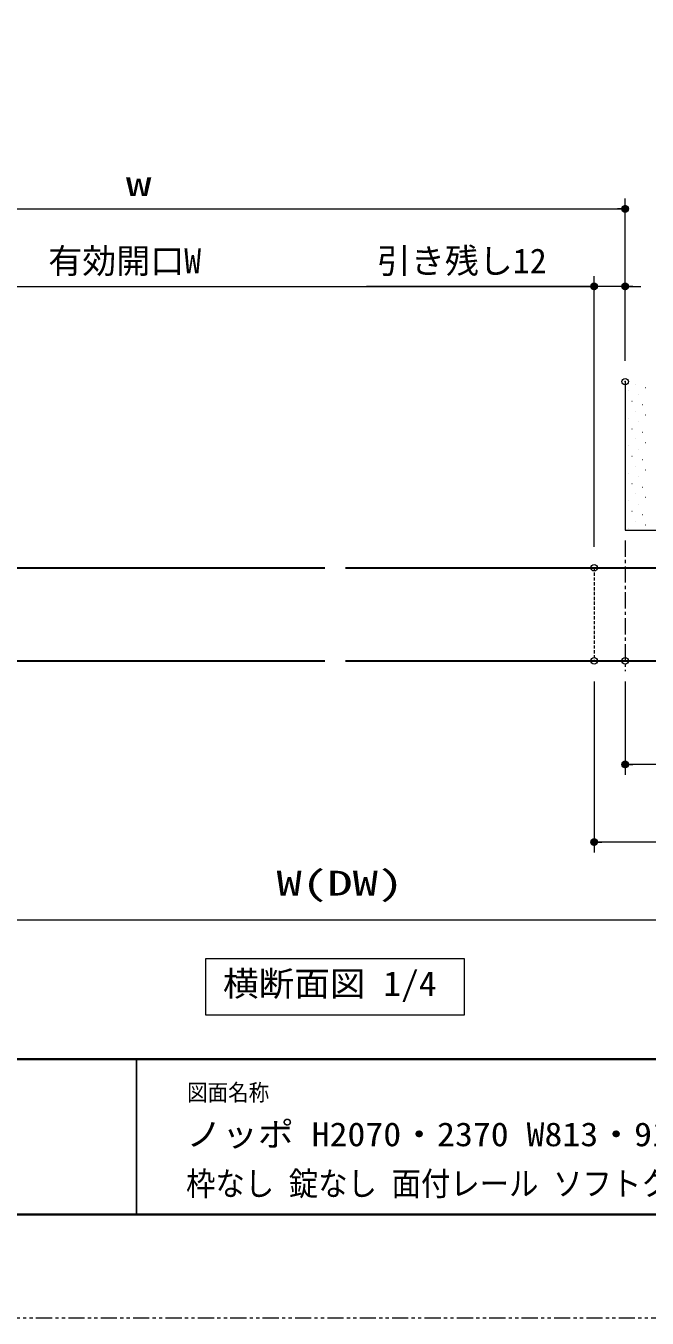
# Model space of a CAD drawing. Units: millimetres, scale not verified. Extents: x -1306 to 1306, y -607 to 607.
# Drawn here: x -935.6 to -695.8, y -594 to -94.7 of the extents above; entities that cross this region are included whole.
import ezdxf
from ezdxf.enums import TextEntityAlignment as Align

# ---------------------------------------------------------------- set-up
doc = ezdxf.new("R2010")
doc.units = ezdxf.units.MM
doc.header["$LTSCALE"] = 5
doc.header["$PDMODE"] = 32
doc.header["$PDSIZE"] = 2.5
for name, pattern in [('USER1', [2.5, 1.25, -0.25, 0.25, -0.25, 0.25, -0.25]), ('USER2', [0.375, 0.25, -0.125]), ('USER3', [2, 1.25, -0.25, 0.25, -0.25])]:
    doc.linetypes.add(name, pattern=pattern)
for name, color, linetype, lineweight in [('0-1_線(黄)', 2, 'Continuous', 15), ('0-3_陰線', 4, 'USER1', 9), ('0-C_中心線', 3, 'USER3', 9), ('0-D_線(白)', 7, 'Continuous', 30), ('1-1_寸法線', 3, 'Continuous', 13), ('1-2_ハッチング', 6, 'Continuous', 9), ('1-4_DEFPOINTS', 7, 'Continuous', 5), ('1-5_0', 3, 'Continuous', 25), ('1-6_点線(黄)', 2, 'USER2', 15), ('1-7_図面枠', 7, 'Continuous', 35)]:
    doc.layers.add(name, color=color, linetype=linetype, lineweight=lineweight)
doc.styles.add('ＭＳ ゴシック', font='')
doc.styles.get('ＭＳ ゴシック').set_extended_font_data('MS Gothic')

# ---------------------------------------------------------------- blocks, each defined once
blk = doc.blocks.new('_DOT')
at = {"layer": '1-5_0'}
blk.add_line((-2.5, 0), (-5, 0), dxfattribs=at)
for points in [[(0, 0), (-2.5, 0), (-2.48, 0.313)], [(0, 0), (-2.48, -0.313), (-2.5, 0)], [(0, 0), (-2.48, 0.313), (-2.421, 0.622)], [(0, 0), (-2.421, -0.622), (-2.48, -0.313)], [(0, 0), (-2.421, 0.622), (-2.324, 0.92)], [(0, 0), (-2.324, -0.92), (-2.421, -0.622)], [(0, 0), (-2.324, 0.92), (-2.191, 1.204)], [(0, 0), (-2.191, -1.204), (-2.324, -0.92)], [(0, 0), (-2.191, 1.204), (-2.023, 1.469)], [(0, 0), (-2.023, -1.469), (-2.191, -1.204)], [(0, 0), (-2.023, 1.469), (-1.822, 1.711)], [(0, 0), (-1.822, -1.711), (-2.023, -1.469)], [(0, 0), (-1.822, 1.711), (-1.594, 1.926)], [(0, 0), (-1.594, -1.926), (-1.822, -1.711)], [(0, 0), (-1.594, 1.926), (-1.34, 2.111)], [(0, 0), (-1.34, -2.111), (-1.594, -1.926)], [(0, 0), (-1.34, 2.111), (-1.064, 2.262)], [(0, 0), (-1.064, -2.262), (-1.34, -2.111)], [(0, 0), (-1.064, 2.262), (-0.773, 2.378)], [(0, 0), (-0.773, -2.378), (-1.064, -2.262)], [(0, 0), (-0.773, 2.378), (-0.468, 2.456)], [(0, 0), (-0.468, -2.456), (-0.773, -2.378)], [(0, 0), (-0.468, 2.456), (-0.157, 2.495)], [(0, 0), (-0.157, -2.495), (-0.468, -2.456)], [(0, 0), (-0.157, 2.495), (0.157, 2.495)], [(0, 0), (0.157, -2.495), (-0.157, -2.495)], [(0, 0), (0.157, 2.495), (0.468, 2.456)], [(0, 0), (0.468, 2.456), (0.773, 2.378)], [(0, 0), (0.773, 2.378), (1.064, 2.262)], [(0, 0), (1.064, 2.262), (1.34, 2.111)], [(0, 0), (1.34, 2.111), (1.594, 1.926)], [(0, 0), (1.594, 1.926), (1.822, 1.711)], [(0, 0), (1.822, 1.711), (2.023, 1.469)], [(0, 0), (2.023, 1.469), (2.191, 1.204)], [(0, 0), (2.191, 1.204), (2.324, 0.92)], [(0, 0), (2.324, 0.92), (2.421, 0.622)], [(0, 0), (2.421, 0.622), (2.48, 0.313)], [(0, 0), (2.48, 0.313), (2.5, 0)], [(0, 0), (0.468, -2.456), (0.157, -2.495)], [(0, 0), (0.773, -2.378), (0.468, -2.456)], [(0, 0), (1.064, -2.262), (0.773, -2.378)], [(0, 0), (1.34, -2.111), (1.064, -2.262)], [(0, 0), (1.594, -1.926), (1.34, -2.111)], [(0, 0), (1.822, -1.711), (1.594, -1.926)], [(0, 0), (2.023, -1.469), (1.822, -1.711)], [(0, 0), (2.191, -1.204), (2.023, -1.469)], [(0, 0), (2.324, -0.92), (2.191, -1.204)], [(0, 0), (2.421, -0.622), (2.324, -0.92)], [(0, 0), (2.48, -0.313), (2.421, -0.622)], [(0, 0), (2.5, 0), (2.48, -0.313)]]:
    blk.add_solid(points, dxfattribs=at)

msp = doc.modelspace()

# ---------------------------------------------------------------- linework, layer by layer
at = {"layer": '0-1_線(黄)'}
for p, q in [((-704.242, -232.193), (-704.242, -289.565)), ((-704.242, -289.565), (-396.992, -289.565))]:
    msp.add_line(p, q, dxfattribs=at)
msp.add_lwpolyline([(-866.095, -455.065), (-766.389, -455.065), (-766.389, -476.9), (-866.095, -476.9)], close=True, dxfattribs=at)
at = {"layer": '0-3_陰線'}
msp.add_line((387.036, -594), (-1292.964, -594), dxfattribs=at)
at = {"layer": '0-C_中心線'}
msp.add_line((-704.242, -293.565), (-704.242, -344.06), dxfattribs=at)
at = {"layer": '0-D_線(白)'}
for p, q in [((-1116.242, -304.065), (-820.242, -304.065)), ((-812.242, -304.065), (-516.242, -304.065)), ((-812.242, -340.065), (-516.242, -340.065))]:
    msp.add_line(p, q, dxfattribs=at)
msp.add_lwpolyline([(-1116.242, -304.065), (-1116.242, -340.065), (-820.242, -340.065)], dxfattribs=at)
at = {"layer": '1-1_寸法線'}
for p, q in [((-704.242, -224.193), (-704.242, -161.438)), ((-1076.242, -165.438), (-707.242, -165.438)), ((-716.242, -296.065), (-716.242, -191.38)), ((-716.242, -296.065), (-716.242, -191.38)), ((-704.242, -224.193), (-704.242, -191.38)), ((-1076.242, -195.38), (-719.242, -195.38)), ((-719.242, -195.38), (-804.111, -195.38)), ((-704.242, -195.38), (-716.242, -195.38)), ((-701.242, -195.38), (-698.242, -195.38)), ((-716.242, -348.065), (-716.242, -414.065)), ((-704.242, -348.065), (-704.242, -384.065)), ((-519.242, -380.065), (-701.242, -380.065)), ((-519.242, -410.065), (-713.242, -410.065)), ((-1113.242, -440.065), (-519.242, -440.065))]:
    msp.add_line(p, q, dxfattribs=at)
at = {"layer": '1-2_ハッチング'}
for p, q in [((-700.307, -233.12), (-700.257, -233.12)), ((-696.329, -234.446), (-696.279, -234.446)), ((-702.958, -235.772), (-702.908, -235.772)), ((-698.981, -237.097), (-698.931, -237.097)), ((-701.633, -239.749), (-701.583, -239.749)), ((-700.307, -243.726), (-700.257, -243.726)), ((-697.655, -241.075), (-697.605, -241.075)), ((-702.958, -246.378), (-702.908, -246.378)), ((-698.981, -247.704), (-698.931, -247.704)), ((-696.329, -245.052), (-696.279, -245.052)), ((-701.633, -250.356), (-701.583, -250.356)), ((-700.307, -254.333), (-700.257, -254.333)), ((-697.655, -251.681), (-697.605, -251.681)), ((-702.958, -256.985), (-702.908, -256.985)), ((-698.981, -258.311), (-698.931, -258.311)), ((-696.329, -255.659), (-696.279, -255.659)), ((-701.633, -260.962), (-701.583, -260.962)), ((-697.655, -262.288), (-697.605, -262.288)), ((-702.958, -267.591), (-702.908, -267.591)), ((-700.307, -264.94), (-700.257, -264.94)), ((-698.981, -268.917), (-698.931, -268.917)), ((-696.329, -266.266), (-696.279, -266.266)), ((-701.633, -271.569), (-701.583, -271.569)), ((-697.655, -272.895), (-697.605, -272.895)), ((-702.958, -278.198), (-702.908, -278.198)), ((-700.307, -275.546), (-700.257, -275.546)), ((-698.981, -279.524), (-698.931, -279.524)), ((-696.329, -276.872), (-696.279, -276.872)), ((-701.633, -282.175), (-701.583, -282.175)), ((-697.655, -283.501), (-697.605, -283.501)), ((-702.958, -288.805), (-702.908, -288.805)), ((-700.307, -286.153), (-700.257, -286.153)), ((-696.329, -287.479), (-696.279, -287.479))]:
    msp.add_line(p, q, dxfattribs=at)
at = {"layer": '1-4_DEFPOINTS'}
for p in [(-704.242, -165.438), (-716.242, -195.38), (-704.242, -195.38), (-704.242, -232.193), (-716.242, -304.065), (-716.242, -340.065), (-704.242, -340.065), (-704.242, -380.065), (-716.242, -410.065)]:
    msp.add_point(p, dxfattribs=at)
at = {"layer": '1-5_0', "color": 7}
msp.add_line((-892.964, -494), (-892.964, -554), dxfattribs=at)
msp.add_line((-892.964, -494), (-892.964, -554), dxfattribs=at)
at = {"layer": '1-6_点線(黄)'}
msp.add_line((-716.242, -304.065), (-716.242, -340.065), dxfattribs=at)
at = {"layer": '1-7_図面枠'}
msp.add_line((-1252.964, -494), (347.036, -494), dxfattribs=at)
msp.add_lwpolyline([(-1252.964, -554), (347.036, -554), (347.036, 554), (-1252.964, 554)], close=True, dxfattribs=at)

# ---------------------------------------------------------------- block references
at = {"layer": '1-1_寸法線', "xscale": 0.6, "yscale": 0.6}
for p in [(-704.242, -165.438), (-716.242, -195.38), (-716.242, -195.38)]:
    msp.add_blockref('_DOT', p, dxfattribs=at)
at = {"layer": '1-1_寸法線', "xscale": 0.6, "yscale": 0.6, "rotation": 180}
for p in [(-704.242, -195.38), (-704.242, -380.065), (-716.242, -410.065)]:
    msp.add_blockref('_DOT', p, dxfattribs=at)

# ---------------------------------------------------------------- texts
at = {"layer": '0-1_線(黄)', "style": 'ＭＳ ゴシック', "width": 1.05}
msp.add_text('横断面図 1/4', height=9.604, dxfattribs=at).set_placement((-859.518, -472.444), align=Align.BOTTOM_LEFT)
at = {"layer": '1-1_寸法線', "style": 'ＭＳ ゴシック', "width": 1.5}
for s, p in [('w', (-896.98, -163.288)), ('W(DW)', (-838.861, -433.63))]:
    msp.add_text(s, height=9.604, dxfattribs=at).set_placement(p, align=Align.BOTTOM_LEFT)
at = {"layer": '1-1_寸法線', "style": 'ＭＳ ゴシック'}
for s, p in [('有効開口W', (-926.98, -193.231)), ('引き残し12', (-800.111, -193.231))]:
    msp.add_text(s, height=9.621, dxfattribs=at).set_placement(p, align=Align.BOTTOM_LEFT)
at = {"layer": '1-7_図面枠', "style": 'ＭＳ ゴシック'}
for s, height, width, p in [('図面名称', 6.452, 0.9, (-873.367, -511.963)), ('ノッポ H2070・2370 W813・913 アウトセット引き戸(床レールタイプ)', 9.236, 1.1, (-873.76, -530.357)), ('枠なし 錠なし 面付レール ソフトクローズ フラット 図面', 9.236, 0.9, (-873.76, -549.409))]:
    msp.add_text(s, height=height, dxfattribs=dict(at, width=width)).set_placement(p, align=Align.BOTTOM_LEFT)

doc.saveas('drawing.dxf')
